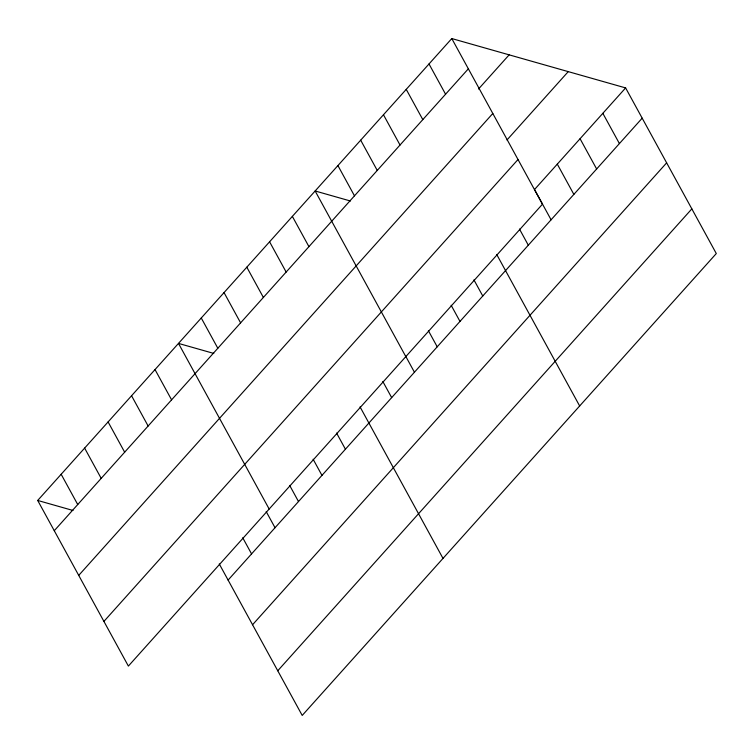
<?xml version="1.0" encoding="UTF-8"?>
<svg xmlns="http://www.w3.org/2000/svg" width="754" height="754" viewBox="0 0 754 754"><rect width="100%" height="100%" fill="white"/><g stroke="black" fill="none" stroke-linecap="round" stroke-linejoin="round"><path stroke-width="1.13" d="M451.787 38.558L542.465 204.183L128.378 666.084L37.7 500.449L451.787 38.558L625.622 87.916L716.3 253.551L302.213 715.442L219.263 563.935M54.269 530.712L468.347 68.812M478.526 89.01L509.148 54.844M78.727 575.387L492.805 113.486M506.999 139.961L568.252 71.63M103.92 621.409L518.007 159.518M625.622 87.916L534.52 189.537L551.089 219.791M228.104 580.071L642.182 118.18M252.562 624.746L666.64 162.845M277.755 670.768L691.842 208.877M350.44 201.007L315.134 190.979L405.822 356.614M213.787 353.428L178.491 343.409L269.169 509.035M37.7 500.449L73.006 510.477M602.842 113.326L619.411 143.58M580.071 138.727L596.64 168.981M557.3 164.127L573.86 194.391M519.478 229.056L528.309 245.201M429.007 63.958L445.576 94.222M496.707 254.466L579.656 405.972M406.236 89.368L422.806 119.622M383.466 114.768L400.025 145.032M473.927 279.866L482.767 296.002M360.685 140.178L377.254 170.432M451.156 305.276L459.987 321.411M337.915 165.578L354.474 195.833M428.376 330.676L437.216 346.812M405.605 356.077L414.436 372.222M382.825 381.486L391.665 397.622M292.363 216.389L308.933 246.643M360.054 406.887L443.003 558.403M269.583 241.789L286.152 272.053M246.812 267.199L263.382 297.453M336.586 433.06L345.426 449.205M224.042 292.599L240.601 322.853M313.127 459.233L321.958 475.378M201.261 317.999L217.831 348.263M289.659 485.406L298.499 501.551M266.2 511.589L275.031 527.725M155.022 369.583L171.592 399.837M242.731 537.762L251.563 553.898M131.564 395.756L148.123 426.01M108.095 421.929L124.664 452.193M84.627 448.102L101.196 478.366M61.168 474.275L77.728 504.539"/></g></svg>
